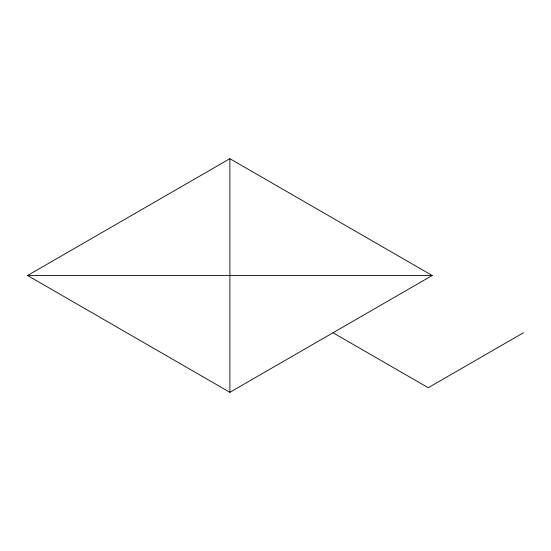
<?xml version="1.0" encoding="UTF-8"?>
<svg xmlns="http://www.w3.org/2000/svg" width="551" height="551" viewBox="0 0 551 551"><rect width="100%" height="100%" fill="white"/><g stroke="black" fill="none" stroke-linecap="round" stroke-linejoin="round"><path stroke-width="0.83" d="M229.877 392.312L229.877 158.688L432.204 275.5L229.877 392.312L27.55 275.5L229.877 158.688M523.45 332.763L428.237 387.732L333.024 332.763M27.55 275.5L432.204 275.5"/></g></svg>
